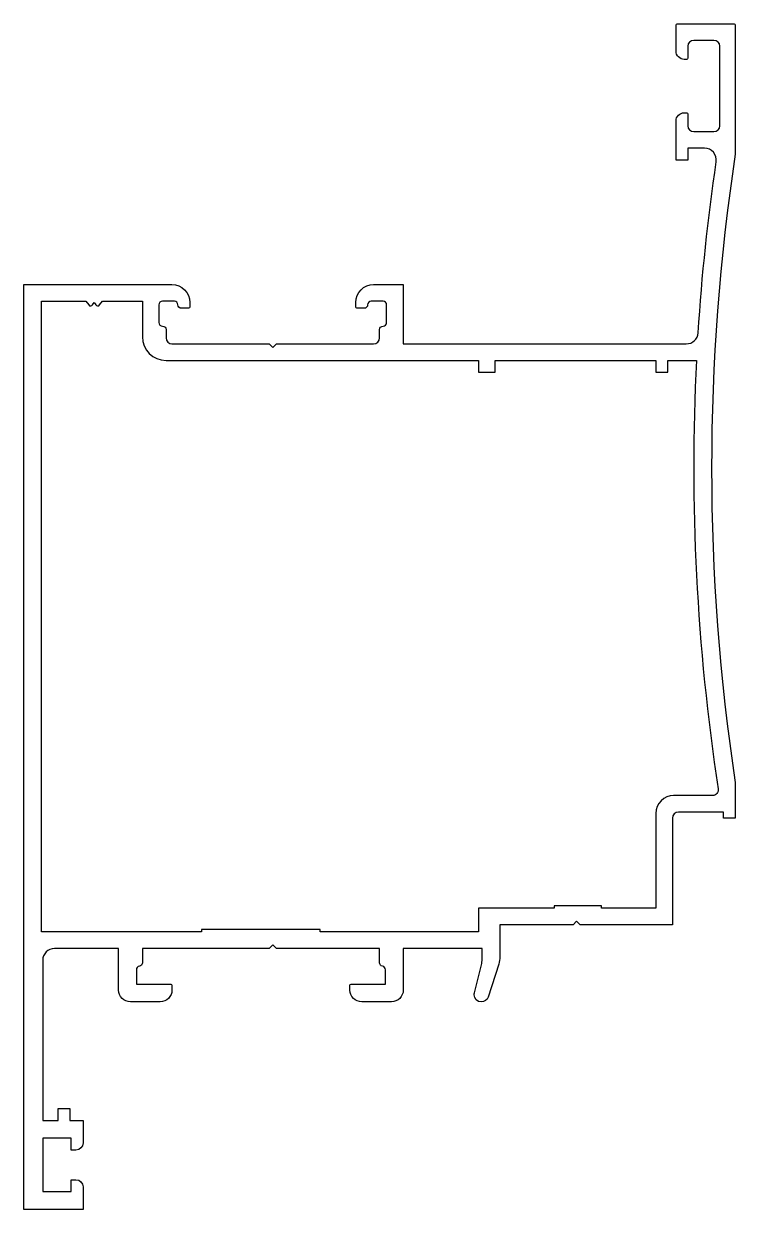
# Model space of a CAD drawing. Extents: x 1597 to 1657, y -204 to -104.
import ezdxf

# ---------------------------------------------------------------- set-up
doc = ezdxf.new("R2010")
doc.units = 0
doc.header["$LTSCALE"] = 15
doc.layers.get('0').update_dxf_attribs({"linetype": 'CONTINUOUS'})

msp = doc.modelspace()

# ---------------------------------------------------------------- linework, layer by layer
at = {"color": 0, "ltscale": 5}
msp.add_lwpolyline([(1635.93, -186, -0.32492), (1635.36, -186.42, -0.41421), (1634.76, -185.82, -0.07504), (1634.78, -185.64), (1635.37, -183.29, 0.06116), (1635.43, -182.81), (1635.43, -181.91), (1628.78, -181.91), (1628.78, -185.41, -0.41421), (1627.78, -186.41), (1625.28, -186.41, -0.41421), (1624.28, -185.41), (1624.28, -185.01, -0.41421), (1624.38, -184.91), (1627.28, -184.91), (1627.28, -183.7, 0.36598), (1627.03, -183.4, -0.36598), (1626.78, -183.11), (1626.78, -181.91), (1618.08, -181.91), (1617.78, -181.61), (1617.48, -181.91), (1606.78, -181.91), (1606.78, -183.11, -0.36598), (1606.53, -183.4, 0.36598), (1606.28, -183.7), (1606.28, -184.91), (1609.18, -184.91, -0.41421), (1609.28, -185.01), (1609.28, -185.41, -0.41421), (1608.28, -186.41), (1605.78, -186.41, -0.41421), (1604.78, -185.41), (1604.78, -181.91), (1599.38, -181.91, 0.41421), (1598.38, -182.91), (1598.38, -196.41), (1599.68, -196.41), (1599.68, -195.41), (1600.68, -195.41), (1600.68, -196.41), (1601.78, -196.41), (1601.78, -198.31, -0.41421), (1601.18, -198.91), (1600.78, -198.91), (1600.78, -197.91), (1598.38, -197.91), (1598.38, -202.41), (1600.78, -202.41), (1600.78, -201.41), (1601.18, -201.41, -0.41421), (1601.78, -202.01), (1601.78, -203.91), (1596.78, -203.91), (1596.78, -125.91), (1609.28, -125.91, -0.41421), (1610.78, -127.41), (1610.78, -127.81, -0.41421), (1610.68, -127.91), (1610.08, -127.91, -0.41421), (1609.78, -127.61, 0.41421), (1609.48, -127.31), (1608.48, -127.31, 0.41421), (1608.18, -127.61), (1608.18, -129.11, 0.41421), (1608.48, -129.41, -0.41421), (1608.78, -129.71), (1608.78, -130.41, 0.41421), (1609.28, -130.91), (1617.48, -130.91), (1617.78, -131.21), (1618.08, -130.91), (1626.28, -130.91, 0.41421), (1626.78, -130.41), (1626.78, -129.71, -0.41421), (1627.08, -129.41, 0.41421), (1627.38, -129.11), (1627.38, -127.61, 0.41421), (1627.08, -127.31), (1626.08, -127.31, 0.41421), (1625.78, -127.61, -0.41421), (1625.48, -127.91), (1624.88, -127.91, -0.41421), (1624.78, -127.81), (1624.78, -127.41, -0.41421), (1626.28, -125.91), (1628.78, -125.91), (1628.78, -130.91), (1652.65, -130.91, 0.39551), (1653.65, -129.97, -0.02036), (1655.17, -115.55, 0.45757), (1654.18, -114.41), (1652.78, -114.41), (1652.78, -115.41), (1651.78, -115.41), (1651.78, -112.11, -0.41421), (1652.48, -111.41), (1652.68, -111.41, -0.41421), (1652.78, -111.51), (1652.78, -112.51, 0.41421), (1653.28, -113.01), (1654.98, -113.01, 0.41421), (1655.48, -112.51), (1655.48, -105.81, 0.41421), (1654.98, -105.31), (1653.28, -105.31, 0.41421), (1652.78, -105.81), (1652.78, -106.81, -0.41421), (1652.68, -106.91), (1652.48, -106.91, -0.41421), (1651.78, -106.21), (1651.78, -104.01, -0.41421), (1651.88, -103.91), (1656.68, -103.91, -0.41421), (1656.78, -104.01), (1656.78, -114.91, 0.07547), (1656.78, -167.91), (1656.78, -170.91), (1655.78, -170.91), (1655.78, -170.41), (1651.98, -170.41, 0.41421), (1651.48, -170.91), (1651.48, -179.91), (1643.7, -179.91), (1643.4, -179.61), (1643.1, -179.91), (1636.93, -179.91), (1636.93, -182.6, -0.0787), (1636.83, -183.22), (1635.93, -186)], format="xyb", dxfattribs=at)
msp.add_lwpolyline([(1603.42, -127.31), (1606.78, -127.31), (1606.78, -130.31, 0.41421), (1608.78, -132.31), (1635.13, -132.31), (1635.13, -133.31), (1636.53, -133.31), (1636.53, -132.31), (1650.08, -132.31), (1650.08, -133.31), (1651.08, -133.31), (1651.08, -132.31), (1653.51, -132.31, 0.05091), (1655.34, -168.43, -0.45958), (1654.85, -169.01), (1651.58, -169.01, 0.41421), (1650.08, -170.51), (1650.08, -178.51), (1645.5, -178.51), (1645.5, -178.31), (1641.5, -178.31), (1641.5, -178.51), (1635.13, -178.51), (1635.13, -180.51), (1621.78, -180.51), (1621.78, -180.31), (1611.78, -180.31), (1611.78, -180.51), (1598.28, -180.51), (1598.28, -127.31), (1602.02, -127.31), (1602.26, -127.63, 0.52499), (1602.59, -127.61), (1602.72, -127.41), (1602.85, -127.61, 0.52499), (1603.18, -127.63)], format="xyb", close=True, dxfattribs=at)

doc.saveas('drawing.dxf')
